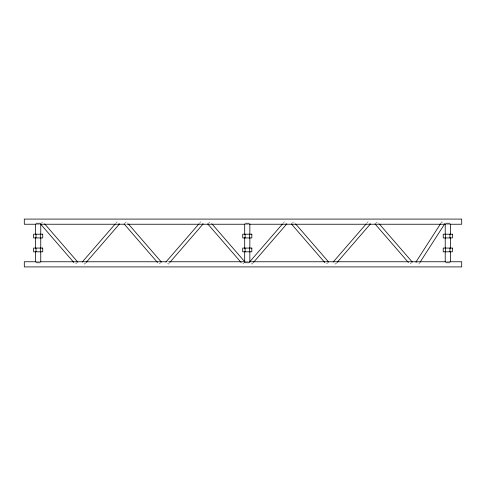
<?xml version="1.0" encoding="UTF-8"?>
<svg xmlns="http://www.w3.org/2000/svg" width="486" height="486" viewBox="0 0 486 486"><rect width="100%" height="100%" fill="white"/><g stroke="black" fill="none" stroke-linecap="round" stroke-linejoin="round"><path stroke-width="0.36" stroke-dasharray="2.43 1.82" d="M441.015 223.038L441.823 221.78L444.38 223.426M420.104 262.142L418.889 264.032L416.332 262.385M115.638 223.499L117.114 221.798L119.192 223.596M85.651 263.035L84.667 264.165L82.59 262.367M199.278 223.499L200.754 221.798L202.826 223.596M169.286 263.035L168.308 264.165L166.23 262.367M282.919 223.499L284.389 221.798L286.467 223.596M252.927 263.035L251.942 264.165L249.871 262.367M366.559 223.499L368.03 221.798L370.107 223.596M336.567 263.035L335.583 264.165L333.505 262.367M40.788 223.596L42.865 221.798L44.335 223.499M77.389 262.367L75.312 264.165L74.328 263.035M124.434 223.596L126.506 221.798L127.982 223.499M161.03 262.373L158.952 264.171L157.968 263.035M208.069 223.596L210.146 221.798L211.623 223.499M244.671 262.373L242.593 264.171L241.609 263.035M291.709 223.596L293.787 221.798L295.257 223.499M328.311 262.373L326.234 264.171L325.249 263.035M375.35 223.596L377.428 221.798L378.898 223.499M411.946 262.373L409.874 264.171L408.89 263.035M37.209 224.24L39.488 224.24M246.038 224.24L248.316 224.24M446.513 224.24L448.791 224.24M37.209 261.76L39.488 261.76M246.038 261.76L248.316 261.76M446.513 261.76L448.791 261.76"/><path stroke-width="0.73" d="M415.895 262.106L440.608 223.669M420.104 262.142L444.818 223.706M82.231 262.063L115.146 224.064M86.137 262.464L119.544 223.9M165.872 262.063L198.786 224.064M169.778 262.464L203.184 223.9M249.512 262.063L282.427 224.064M253.419 262.464L286.825 223.9M333.153 262.063L366.067 224.064M337.059 262.464L370.466 223.9M244.671 262.373L245.023 262.063L212.115 224.07M36.353 223.287L39.998 223.287M245.448 223.287L249.093 223.287M445.972 223.287L449.617 223.287M36.45 224.24L24.3 224.24L24.3 219.089L461.7 219.089L461.7 224.24L449.55 224.24M40.247 224.24L125.297 224.24M126.816 224.24L245.278 224.24M249.075 224.24L445.753 224.24M36.45 261.76L24.3 261.76L24.3 266.911L461.7 266.911L461.7 261.76L449.55 261.76M40.247 261.76L167.062 261.76M168.581 261.76L245.278 261.76M249.075 261.76L445.753 261.76M36.353 262.719L39.998 262.719M245.448 262.719L249.093 262.719M445.972 262.719L449.617 262.719M379.39 224.07L412.304 262.063M374.992 223.906L408.398 262.47M295.749 224.07L328.664 262.063M291.351 223.906L324.757 262.47M207.716 223.906L241.117 262.47M128.474 224.07L161.388 262.063M124.076 223.906L157.482 262.47M44.827 224.064L77.742 262.063M40.435 223.9L73.836 262.464M450.37 224.046L450.37 234.659M450.37 237.697L450.37 248.31M450.37 251.341L450.37 261.96M449.951 234.203L449.951 237.933M449.951 248.073L449.951 251.803M445.632 234.203L445.632 237.933M445.632 248.073L445.632 251.803M445.219 224.046L445.219 234.659M445.219 237.697L445.219 248.31M445.219 251.341L445.219 261.96M249.847 224.046L249.847 234.659M249.847 237.697L249.847 248.31M249.847 251.341L249.847 261.96M249.427 234.203L249.427 237.933M249.427 248.073L249.427 251.803M245.108 234.203L245.108 237.933M245.108 248.073L245.108 251.803M244.695 224.046L244.695 234.659M244.695 237.697L244.695 248.31M244.695 251.341L244.695 261.96M40.751 224.046L40.751 234.659M40.751 237.697L40.751 248.31M40.751 251.341L40.751 261.96M40.332 234.203L40.332 237.933M40.332 248.073L40.332 251.803M36.007 234.203L36.007 237.933M36.007 248.073L36.007 251.803M35.6 224.046L35.6 234.659M35.6 237.697L35.6 248.31M35.6 251.341L35.6 261.96M42.725 234.203L33.607 234.203L33.607 237.933L42.725 237.933L42.725 234.203M251.827 234.203L242.708 234.203L242.708 237.933L251.827 237.933L251.827 234.203M452.351 234.203L443.232 234.203L443.232 237.933L452.351 237.933L452.351 234.203M42.725 248.073L33.607 248.073L33.607 251.803L42.725 251.803L42.725 248.073M251.827 248.073L242.708 248.073L242.708 251.803L251.827 251.803L251.827 248.073M452.351 248.073L443.232 248.073L443.232 251.803L452.351 251.803L452.351 248.073"/></g></svg>
